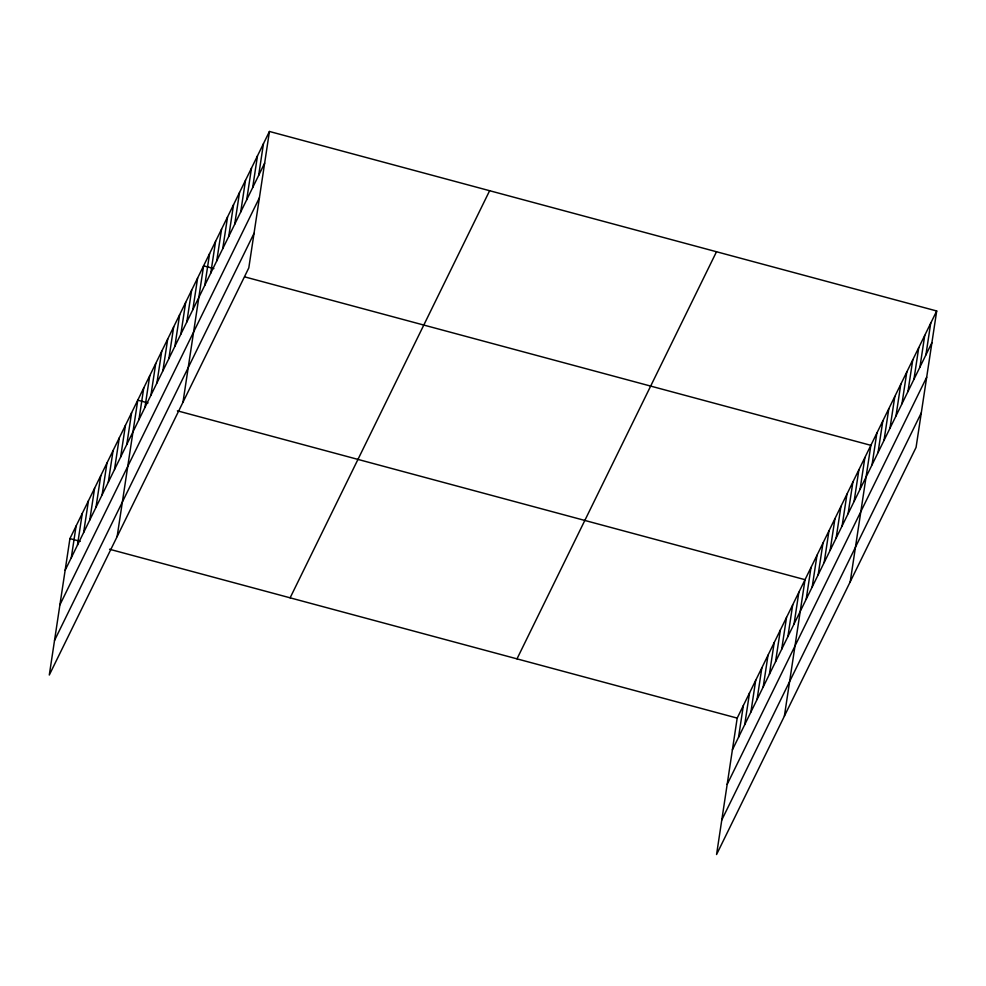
<?xml version="1.0" encoding="UTF-8"?>
<svg xmlns="http://www.w3.org/2000/svg" width="986" height="986" viewBox="0 0 986 986"><rect width="100%" height="100%" fill="white"/><g stroke="black" fill="none" stroke-linecap="round" stroke-linejoin="round"><path stroke-width="1.48" d="M269.437 131.471L69.932 538.59L49.3 675.016L248.805 267.896L269.437 131.471L936.7 310.984L916.068 447.41L716.563 854.529L737.195 718.104L936.7 310.984M71.3 557.706L76.095 526.006M77.475 545.122L82.269 513.423M83.637 532.539L88.432 500.839M89.8 519.955L94.594 488.255M95.975 507.371L100.769 475.671M102.137 494.787L106.932 463.087M108.3 482.203L113.094 450.503M114.475 469.619L119.269 437.92M120.637 457.036L125.432 425.336M126.8 444.452L131.594 412.752M117.137 536.594L137.769 400.168L148.036 402.929M138.952 419.654L143.746 387.954M144.942 407.44L149.736 375.74M150.932 395.226L155.726 363.526M156.91 383.012L161.704 351.312M162.9 370.798L167.694 339.098M168.889 358.584L173.672 326.884M174.867 346.369L179.662 314.67M180.857 334.155L185.651 302.455M186.835 321.941L191.629 290.241M192.825 309.727L197.619 278.027M182.977 402.251L203.609 265.826L213.876 268.586M204.792 285.299L209.587 253.612M210.782 273.085L215.577 241.397M216.76 260.871L221.554 229.183M222.75 248.657L227.544 216.969M228.74 236.443L233.534 204.755M234.717 224.229L239.512 192.541M240.707 212.015L245.502 180.327M246.697 199.813L251.492 168.113M252.675 187.599L257.469 155.899M258.665 175.385L263.459 143.685M738.563 737.22L743.358 705.52M744.726 724.636L749.52 692.936M750.901 712.052L755.695 680.352M757.063 699.468L761.858 667.768M763.226 686.885L768.02 655.185M769.4 674.301L774.195 642.601M775.563 661.717L780.357 630.017M781.725 649.133L786.52 617.433M787.9 636.549L792.695 604.849M794.063 623.965L798.857 592.266M784.388 716.107L805.02 579.682L177.406 410.829M806.215 599.168L811.01 567.468M812.205 586.953L817 555.254M818.183 574.739L822.977 543.039M824.173 562.525L828.967 530.825M830.163 550.311L834.945 518.611M836.14 538.097L840.935 506.397M842.13 525.883L846.925 494.183M848.108 513.669L852.902 481.969M854.098 501.455L858.892 469.755M860.088 489.241L864.882 457.541M850.228 581.765L870.86 445.327L244.713 276.881M872.055 464.813L876.85 433.113M878.033 452.599L882.827 420.899M884.023 440.385L888.817 408.685M890.013 428.17L894.807 396.471M895.991 415.956L900.785 384.257M901.98 403.742L906.775 372.042M907.97 391.528L912.765 359.841M913.948 379.314L918.742 347.627M919.938 367.1L924.732 335.413M925.916 354.886L930.71 323.198M65.138 570.29L264.642 163.171M59.912 604.849L259.417 197.73M54.526 640.456L254.031 233.337M290.13 597.824L489.635 190.705M516.997 658.858L716.502 251.738M732.401 749.804L931.906 342.672M727.175 784.363L926.68 377.244M721.789 819.97L921.294 412.851M69.932 538.59L80.211 541.351M109.569 549.251L737.195 718.104"/></g></svg>
